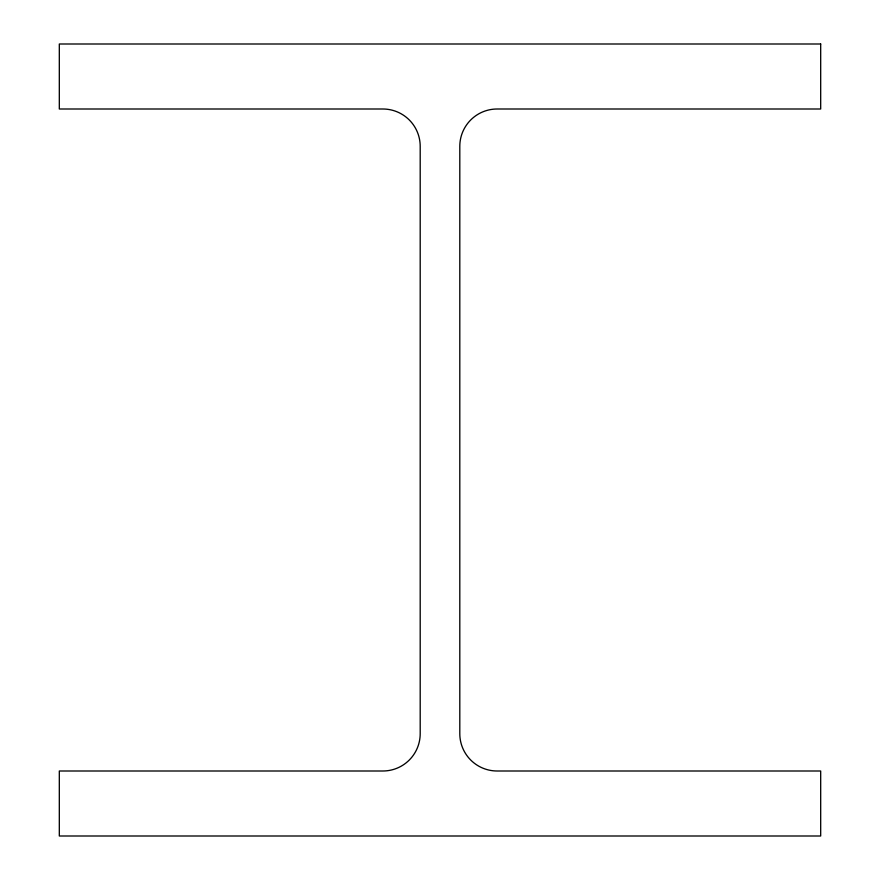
<?xml version="1.0" encoding="UTF-8"?>
<svg xmlns="http://www.w3.org/2000/svg" width="880" height="880" viewBox="0 0 880 880"><rect width="100%" height="100%" fill="white"/><g stroke="black" fill="none" stroke-linecap="round" stroke-linejoin="round"><path stroke-width="1.32" d="M820.688 44L59.312 44L59.312 108.999L382.844 108.999A37.356 37.356 0 0 1 420.2 146.366L420.2 733.634A37.356 37.356 0 0 1 382.844 771.001L59.312 771.001L59.312 836L820.688 836L820.688 771.001L497.156 771.001A37.356 37.356 0 0 1 459.8 733.634L459.8 146.366A37.356 37.356 0 0 1 497.156 108.999L820.688 108.999L820.688 44"/></g></svg>
